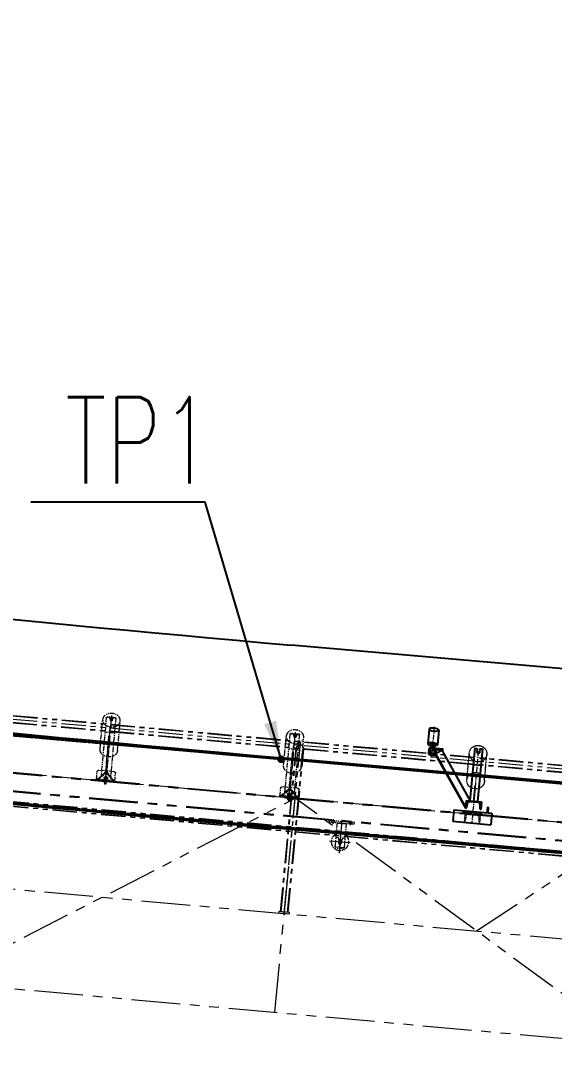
# Model space of a CAD drawing. Header units: millimetres. Extents: x -243837 to -5443, y 40 to 285140.
# Drawn here: x -116079 to -112601, y 108950 to 115614 of the extents above; entities that cross this region are included whole.
import ezdxf

# ---------------------------------------------------------------- set-up
doc = ezdxf.new("R2010")
doc.units = ezdxf.units.MM
for name, pattern in [('0', [0]), ('10326142$0$ELKABZEM', [4.001, 3, -0.5, 0.001, -0.5]), ('CENTER', [50.8, 31.75, -6.35, 6.35, -6.35]), ('CENTER2', [1.125, 0.75, -0.125, 0.125, -0.125]), ('HIDDEN', [0.375, 0.25, -0.125]), ('PHANTOM', [63.5, 31.75, -6.35, 6.35, -6.35, 6.35, -6.35]), ('PHANTOM2', [1.25, 0.625, -0.125, 0.125, -0.125, 0.125, -0.125])]:
    doc.linetypes.add(name, pattern=pattern)
doc.layers.add('0-45-GRID MARKS', color=6, linetype='Continuous')
doc.layers.add('DWG', color=7, linetype='Continuous')
for name, color, linetype, lineweight in [('CEN', 1, 'CENTER', 9), ('HID', 2, 'HIDDEN', 5), ('OBJECT R', 3, 'Continuous', 25), ('PHA', 8, 'PHANTOM2', 0), ('PHANTAM', 21, 'PHANTOM', 0), ('phantom', 4, 'PHANTOM', 5), ('R-OBJECT', 2, 'Continuous', 20)]:
    doc.layers.add(name, color=color, linetype=linetype, lineweight=lineweight)
doc.styles.add('KA', font='romans.shx', dxfattribs={"width": 0.7})
doc.dimstyles.new('KAT', dxfattribs={"dimscale": 125, "dimtxt": 2.5, "dimasz": 2, "dimexe": 1, "dimexo": 0.06, "dimgap": 0.5, "dimtad": 1, "dimdec": 0, "dimzin": 0, "dimdsep": 46, "dimtxsty": 'KA', "dimcen": 1.5, "dimclrd": 1, "dimclre": 1, "dimclrt": 4, "dimadec": 0, "dimazin": 0, "dimtfac": 1, "dimtdec": 0, "dimtmove": 0, "dimatfit": 2, "dimfxl": 1.5, "dimtolj": 1, "dimtzin": 0, "dimarcsym": 0})
doc.dimstyles.new('rakesh', dxfattribs={"dimscale": 160, "dimtxt": 2.5, "dimasz": 1, "dimexe": 0.8, "dimexo": 0.8, "dimgap": 1, "dimtad": 1, "dimdec": 0, "dimzin": 0, "dimdsep": 46, "dimtxsty": 'KA', "dimblk": 'OBLIQUE', "dimcen": 1.5, "dimclrd": 1, "dimclre": 1, "dimclrt": 2, "dimadec": 0, "dimazin": 0, "dimtfac": 1, "dimtdec": 0, "dimtmove": 0, "dimatfit": 2, "dimfxl": 0, "dimtolj": 1, "dimtzin": 0, "dimlwd": -1, "dimlwe": -1, "dimarcsym": 1})
doc.dimstyles.new('rakesh$0', dxfattribs={"dimscale": 160, "dimtxt": 2.5, "dimasz": 1, "dimexe": 0.8, "dimexo": 0.8, "dimgap": 1, "dimtad": 1, "dimdec": 0, "dimzin": 0, "dimdsep": 46, "dimtxsty": 'KA', "dimblk": 'OBLIQUE', "dimcen": 1.5, "dimclrd": 1, "dimclre": 1, "dimclrt": 2, "dimadec": 0, "dimazin": 0, "dimtfac": 1, "dimtdec": 0, "dimtmove": 0, "dimatfit": 2, "dimfxl": 1, "dimtolj": 1, "dimtzin": 0, "dimlwd": -1, "dimlwe": -1, "dimarcsym": 1})

# ---------------------------------------------------------------- blocks, each defined once
blk = doc.blocks.new('_Oblique')
at = {"color": 0, "linetype": 'ByBlock', "lineweight": -2}
blk.add_line((-0.5, -0.5), (0.5, 0.5), dxfattribs=at)
blk = doc.blocks.new('*D224')
at = {"layer": 'DEFPOINTS', "color": 0, "ltscale": 10, "transparency": 16777216}
for p in [(-106760.2, 129714.9), (-190510.6, 125814.8, -169.4), (-106760.2, 110177.3)]:
    blk.add_point(p, dxfattribs=at)
at = {"layer": 'R-OBJECT', "color": 1, "ltscale": 10, "transparency": 16777216}
for p, q in [((-190510.6, 125942.8), (-190510.6, 129906.9)), ((-106760.2, 110305.3), (-106760.2, 129906.9)), ((-190510.6, 129714.9), (-106760.2, 129714.9))]:
    blk.add_line(p, q, dxfattribs=at)
at = {"layer": 'R-OBJECT', "color": 1, "ltscale": 10, "transparency": 16777216, "xscale": 160, "yscale": 160, "zscale": 160, "rotation": 180}
blk.add_blockref('_Oblique', (-190510.6, 129714.9), dxfattribs=at)
at = {"layer": 'R-OBJECT', "color": 1, "ltscale": 10, "transparency": 16777216, "xscale": 160, "yscale": 160, "zscale": 160}
blk.add_blockref('_Oblique', (-106760.2, 129714.9), dxfattribs=at)
at = {"layer": 'R-OBJECT', "color": 2, "ltscale": 10, "transparency": 16777216, "insert": (-148635.4, 130179.7), "char_height": 400, "attachment_point": 5, "style": 'KA'}
blk.add_mtext('\\A1;83750 (HORIZONTAL PULLEY CRS.)', dxfattribs=at)
blk = doc.blocks.new('*D228')
at = {"layer": 'DEFPOINTS', "color": 0, "ltscale": 10, "transparency": 16777216}
for p in [(-191009.9, 127989.4), (-191009.9, 115545.1, -13.1), (-108009.9, 113403.9)]:
    blk.add_point(p, dxfattribs=at)
at = {"layer": 'R-OBJECT', "color": 1, "ltscale": 10, "transparency": 16777216}
for p, q in [((-191009.9, 115673.1), (-191009.9, 128181.4)), ((-108009.9, 113531.9), (-108009.9, 128181.4)), ((-108009.9, 127989.4), (-191009.9, 127989.4))]:
    blk.add_line(p, q, dxfattribs=at)
at = {"layer": 'R-OBJECT', "color": 1, "ltscale": 10, "transparency": 16777216, "xscale": 160, "yscale": 160, "zscale": 160, "rotation": 180}
blk.add_blockref('_Oblique', (-191009.9, 127989.4), dxfattribs=at)
at = {"layer": 'R-OBJECT', "color": 1, "ltscale": 10, "transparency": 16777216, "xscale": 160, "yscale": 160, "zscale": 160}
blk.add_blockref('_Oblique', (-108009.9, 127989.4), dxfattribs=at)
at = {"layer": 'R-OBJECT', "color": 2, "ltscale": 10, "transparency": 16777216, "insert": (-149509.9, 128349.4), "char_height": 400, "attachment_point": 5, "style": 'KA'}
blk.add_mtext('\\A1;83000', dxfattribs=at)
blk = doc.blocks.new('A$C423A7F94')
at = {"layer": 'PHANTAM', "ltscale": 10}
for p, q in [((-4520.3, 777.6, 0), (-2189.7, 1972.8, 0)), ((-2323.1, 579.2, 0), (-2189.7, 1972.8, 0)), ((0, 369.3, 0), (-2189.7, 1972.8, 0)), ((-1008.8, 1108.1, 0), (0, 1775, 0))]:
    blk.add_line(p, q, dxfattribs=at)
at = {"layer": 'PHANTAM', "ltscale": 10, "elevation": 0}
for points in [[(-17796.1, 4041.3), (-13105.6, 3260.5), (-8749.2, 2660.8), (-4379.3, 2170.6), (0, 1775)], [(-17830.9, 3267.2), (-13218, 2513.8), (-8842.8, 1911.5), (-4455.4, 1419.4), (-67.9, 1023.1)], [(-17942.9, 2632), (-13314, 1876), (-8922.7, 1271.5), (-4520.3, 777.6), (0, 369.3)]]:
    blk.add_lwpolyline(points, dxfattribs=at)
blk = doc.blocks.new('A$C1B806FF8')
at = {"layer": 'PHANTAM', "ltscale": 5}
for p, q in [((-4346.6, 1472.3, 0), (118.4, 1068.7, 0)), ((-4346.2, 1475.8, 0), (118.7, 1072.3, 0)), ((-4344.1, 1496.1, 0), (120.5, 1092.6, 0)), ((-4342, 1516.4, 0), (122.3, 1112.9, 0)), ((-4341.6, 1520, 0), (122.7, 1116.5, 0)), ((-2285.8, 213.8, 0), (-2183.9, 1276.9, 0)), ((-2282.2, 213.4, 0), (-2179.2, 1288.4, 0)), ((-2261.6, 203.4, 0), (-2154.5, 1322.3, 0)), ((-2239.6, 209.3, 0), (-2136.6, 1284.4, 0)), ((-2236, 209, 0), (-2134.2, 1272.1, 0)), ((-4402.1, 933.1, 0), (-16.9, 536.8, 0)), ((-4401.8, 935.7, 0), (-16.7, 539.4, 0)), ((-4400.5, 949, 0), (-15.7, 552.7, 0)), ((-4399.1, 962.4, 0), (-14.7, 566.1, 0)), ((-4398.8, 964.9, 0), (-14.5, 568.7, 0))]:
    blk.add_line(p, q, dxfattribs=at)
at = {"layer": 'PHANTAM', "ltscale": 5, "elevation": 0}
blk.add_lwpolyline([(-2226, 208), (-2295.7, 214.7), (-2296.5, 206.7), (-2226.8, 200.1)], close=True, dxfattribs=at)
at = {"layer": 'PHANTAM', "ltscale": 5}
blk.add_arc((-2159.2, 1273.5, 0), 25, 356.867, 172.19044, dxfattribs=at)
blk = doc.blocks.new('A$C516630c2')
at = {"layer": 'CEN', "linetype": 'CENTER', "ltscale": 5}
for p, q in [((-596.9, -18.4), (-596.9, 76.9)), ((-593.9, -374.5), (-593.9, -4.2))]:
    blk.add_line(p, q, dxfattribs=at)
at = {"layer": 'phantom'}
for p, q in [((-654, -147.5), (-654, 46.5)), ((-623.9, 64.9), (-623.9, -285.7)), ((-604.1, 45.4), (-604.1, 64.9)), ((-589.6, 64.9), (-589.6, 45.4)), ((-563.9, -285.7), (-563.9, 64.9)), ((-539.7, -147.5), (-539.7, 46.5)), ((-623.9, -36.2), (-563.9, -36.2)), ((-653.9, -351.1), (-653.9, -296.1)), ((-643.9, -286.1), (-543.9, -286.1)), ((-533.9, -351.1), (-533.9, -296.1)), ((-653.9, -351.1), (-533.9, -351.1)), ((-599.9, -364.8), (-599.9, -351.1)), ((-587.9, -364.8), (-587.9, -351.1))]:
    blk.add_line(p, q, dxfattribs=at)
at = {"layer": 'phantom', "color": 0}
blk.add_line((-623.9, 64.9), (-563.9, 64.9), dxfattribs=at)
at = {"layer": 'phantom', "ltscale": 0.2}
for p, q in [((-623.9, 60.9), (-604.1, 60.9)), ((-589.6, 60.9), (-563.9, 60.9))]:
    blk.add_line(p, q, dxfattribs=at)
at = {"layer": 'phantom', "color": 1, "linetype": 'CENTER2'}
for p, q in [((-610.5, 53.3), (-583.3, 53.3)), ((-609.8, -331.1), (-578, -331.1))]:
    blk.add_line(p, q, dxfattribs=at)
at = {"layer": 'phantom', "ltscale": 0.5}
for p, q in [((-597.9, -293.5), (-597.9, -58.3)), ((-597.9, -58.3), (-589.9, -58.3)), ((-589.9, -293.5), (-589.9, -58.3)), ((-593.9, -289.9), (-646.9, -342.9)), ((-540.8, -342.9), (-593.9, -289.9)), ((-653.9, -345.1), (-533.9, -345.1))]:
    blk.add_line(p, q, dxfattribs=at)
at = {"layer": 'phantom', "color": 1, "linetype": 'CENTER'}
blk.add_line((-606.4, -331.1), (-581.4, -331.1), dxfattribs=at)
at = {"layer": 'phantom', "linetype": 'HIDDEN'}
for p, q in [((-599.9, -351.1), (-599.9, -331.1)), ((-587.9, -351.1), (-587.9, -331.1))]:
    blk.add_line(p, q, dxfattribs=at)
at = {"layer": 'phantom', "ltscale": 0.5}
blk.add_lwpolyline([(-541.6, -343.6), (-540.8, -342.9), (-541.6, -343.6, -0.414214), (-548.6, -343.6), (-587.5, -304.7, 0.414214), (-600.2, -304.7), (-639.1, -343.6, -0.414214), (-646.2, -343.6), (-646.9, -342.9)], format="xyb", dxfattribs=at)
blk.add_lwpolyline([(-623.9, -286.1), (-623.9, -319.9), (-593.9, -289.9), (-563.9, -319.9), (-563.9, -286.1)], dxfattribs=at)
blk.add_lwpolyline([(-602.5, -336.1), (-593.9, -341.1), (-585.2, -336.1), (-585.2, -326.1), (-593.9, -321.1), (-602.5, -326.1)], close=True, dxfattribs=at)
for radius in [8.66, 7]:
    blk.add_circle((-593.9, -331.1), radius, dxfattribs=at)
at = {"layer": 'phantom'}
for centre in [(-593.9, -331.1), (-593.9, -364.8)]:
    blk.add_circle(centre, 6, dxfattribs=at)
for centre, radius, start, end in [((-596.9, 50.1), 8.66, 213.15879, 326.84121), ((-643.9, -296.1), 10, 90, 180), ((-593.9, -331.1), 5, 160.027, 105.04167), ((-543.9, -296.1), 10, 0, 90)]:
    blk.add_arc(centre, radius, start, end, dxfattribs=at)
blk.add_ellipse((-596.9, 46.5), major_axis=(-57.2, 0), ratio=0.770678, dxfattribs=at)
blk.add_ellipse((-596.9, -147.5), major_axis=(-57.2, 0), ratio=0.805134, start_param=0, end_param=3.141593, dxfattribs=at)
blk = doc.blocks.new('A$Cd12bcff8')
for p, q in [((-272, 372.7), (-238, 396)), ((-272, 358), (-50, 33.8)), ((-237.4, 396), (-25, 85.8)), ((-50, 83.8), (50, 83.8)), ((-50, 83.8), (-50, 33.8)), ((-41, 71.1), (-44.5, 37.9)), ((-32, 79.1), (32, 79.1)), ((41, 71.1), (44.5, 37.9)), ((50, 83.8), (50, 33.8)), ((-125, 16), (-125, -59)), ((-125, 16), (125, 16)), ((-58, 0), (-58, 8)), ((-48.9, 33.8), (-50, 33.8)), ((50, 33.8), (48.9, 33.8)), ((58, 0), (58, 8)), ((125, 16), (125, -59)), ((-125, -59), (125, -59))]:
    blk.add_line(p, q)
for centre, radius, start, end in [((-32, 70.1), 9, 90, 174), ((32, 70.1), 9, 6, 90), ((-48.9, 38.3), 4.5, 270, 354), ((48.9, 38.3), 4.5, 186, 270)]:
    blk.add_arc(centre, radius, start, end)
at = {"layer": 'CEN'}
for p, q in [((-300, 541.5), (-300, 349.4)), ((-13.5, 409.8), (14.4, 409.8)), ((0, 409.8), (0, -61.1))]:
    blk.add_line(p, q, dxfattribs=at)
at = {"layer": 'DWG'}
for p, q in [((-331.5, 524.5), (-331.5, 428.5)), ((-268.5, 524.5), (-268.5, 428.5)), ((-312.7, 436.4), (-312.7, 362.9)), ((-287.3, 436.4), (-287.3, 362.9)), ((-280, 358), (-280, 404)), ((-280, 404), (-231.9, 404)), ((-272, 358), (-272, 404)), ((-231.9, 404), (-231.9, 396)), ((-320, 362.9), (-320, 395.2)), ((-272, 358), (-280, 358)), ((-272, 396), (-231.9, 396)), ((-25, 321.4), (25, 321.4))]:
    blk.add_line(p, q, dxfattribs=at)
at = {"layer": 'DWG', "color": 0}
for p, q in [((-25, 427.7), (-9.2, 427.7)), ((-25, 427.6), (-25, 83.8)), ((-9.2, 427.6), (-9.2, 400.7)), ((9.2, 427.7), (25, 427.7)), ((9.2, 427.6), (9.2, 400.7)), ((25, 427.6), (25, 83.8))]:
    blk.add_line(p, q, dxfattribs=at)
at = {"layer": 'DWG'}
blk.add_lwpolyline([(100, 16), (100, 50), (92, 50), (92, 16)], dxfattribs=at)
for centre, radius, start, end in [((-314, 395.2), 6, 112.55447, 180), ((-300, 361.5), 42.5, 67.44553, 112.55447), ((-286, 395.2), 6, 0, 67.44553), ((-317, 362.9), 3, 108.31065, 251.68935), ((-300, 292), 76, 76.43784, 103.67465), ((-300, 433.9), 76, 256.32535, 283.56216), ((-283, 362.9), 3, 286.03936, 73.96064)]:
    blk.add_arc(centre, radius, start, end, dxfattribs=at)
at = {"layer": 'DWG', "color": 0}
blk.add_arc((0, 409.1), 12.5, 222.26858, 317.73142, dxfattribs=at)
at = {"layer": 'DWG', "extrusion": (0, 0, -1)}
for centre in [(-300, 524.5), (-300, 428.5)]:
    blk.add_ellipse(centre, major_axis=(-31.5, 0), ratio=0.292208, dxfattribs=at)
at = {"layer": 'DWG'}
blk.add_ellipse((-300, 428.5), major_axis=(-12.7, 0), ratio=0.122702, start_param=3.141593, end_param=6.283185, dxfattribs=at)
blk.add_ellipse((-300, 362.9), major_axis=(-12.7, 0), ratio=0.122702, dxfattribs=at)
at = {"layer": 'HID'}
for p, q in [((-272, 368.6), (-50, 44.5)), ((58, 8), (-58, 8)), ((58, 0), (-58, 0)), ((-50, 0), (-50, -50)), ((-50, -50), (-48.9, -50)), ((-41, -12.8), (-44.5, -46)), ((-32, -4.7), (32, -4.7)), ((41, -12.8), (44.5, -46)), ((50, -50), (48.9, -50)), ((50, 0), (50, -50))]:
    blk.add_line(p, q, dxfattribs=at)
blk.add_lwpolyline([(-3, 83.8), (3, 83.8), (3, 183.8), (-3, 183.8)], close=True, dxfattribs=at)
for centre, radius, start, end in [((-48.9, -45.5), 4.5, 270, 354), ((-32, -13.7), 9, 90, 174), ((32, -13.7), 9, 6, 90), ((48.9, -45.5), 4.5, 186, 270)]:
    blk.add_arc(centre, radius, start, end, dxfattribs=at)
blk.add_ellipse((-300, 394), major_axis=(-12.9, 0), ratio=0.5, start_param=3.141593, end_param=6.283185, dxfattribs=at)
at = {"layer": 'HID', "extrusion": (0, 0, -1)}
blk.add_ellipse((-300, 394), major_axis=(-12.9, 0), ratio=0.5, start_param=3.141593, end_param=6.283185, dxfattribs=at)
at = {"layer": 'PHA'}
for p, q in [((-57.1, 222.7), (-57.1, 394.1)), ((57.2, 222.7), (57.2, 394.1))]:
    blk.add_line(p, q, dxfattribs=at)
for centre in [(0, 394.1), (0, 217.1)]:
    blk.add_ellipse(centre, major_axis=(-57.1, 0), ratio=0.936892, dxfattribs=at)
blk = doc.blocks.new('A$Cd3488dc2')
at = {"layer": 'phantom'}
h = blk.add_hatch(dxfattribs=at)
h.set_pattern_fill('ANSI31', color=256, scale=12, style=0)
h.set_pattern_definition([(45, (-19335.906, -507.9576), (-1.06066017, 1.06066017), [])])
h.paths.add_polyline_path([(140.7, -269), (110.7, -269), (110.7, -272), (140.7, -272)])
h.paths.add_polyline_path([(170.7, -269), (140.7, -269), (140.7, -272), (170.7, -272)])
at = {"layer": 'CEN', "linetype": 'CENTER', "ltscale": 5}
for p, q in [((140.7, -247.3, -933251.8), (140.7, -464.8, -933251.8)), ((72.3, -391.1, -933251.8), (206.7, -391.1, -933251.8))]:
    blk.add_line(p, q, dxfattribs=at)
at = {"layer": 'phantom'}
for p, q in [((74.2, -259, -933251.8), (74.2, -269, -933251.8)), ((83.2, -249, -933251.8), (83.2, -279, -933251.8)), ((92.2, -259, -933251.8), (92.2, -269, -933251.8)), ((189.2, -259, -933251.8), (189.2, -269, -933251.8)), ((198.2, -249, -933251.8), (198.2, -279, -933251.8)), ((207.2, -259, -933251.8), (207.2, -269, -933251.8)), ((110.7, -269, -933251.8), (110.7, -436.4, -933251.8)), ((170.7, -269, -933251.8), (170.7, -436.4, -933251.8)), ((127.7, -366.1, -933251.8), (110.7, -366.1, -933251.8)), ((127.7, -366.1, -933251.8), (127.7, -376.1, -933251.8)), ((131.5, -376.1, -933251.8), (127.7, -376.1, -933251.8)), ((131.5, -376.1, -933251.8), (131.5, -402, -933251.8)), ((132.7, -384.1, -933251.8), (132.7, -398.2, -933251.8)), ((148.7, -384.1, -933251.8), (148.7, -398.2, -933251.8)), ((150, -376.1, -933251.8), (150, -402, -933251.8)), ((153.7, -376.1, -933251.8), (150, -376.1, -933251.8)), ((153.7, -366.1, -933251.8), (153.7, -376.1, -933251.8)), ((170.7, -366.1, -933251.8), (153.7, -366.1, -933251.8)), ((170.7, -428.4, -933251.8), (110.7, -428.4, -933251.8)), ((170.7, -436.4, -933251.8), (110.7, -436.4, -933251.8)), ((139.2, -406.1, -933251.8), (139.2, -428.4, -933251.8)), ((142.2, -406.1, -933251.8), (139.2, -406.1, -933251.8)), ((142.2, -406.1, -933251.8), (142.2, -428.4, -933251.8))]:
    blk.add_line(p, q, dxfattribs=at)
at = {"layer": 'phantom', "elevation": -933251.8}
blk.add_lwpolyline([(58.2, -259), (58.2, -269), (223.2, -269), (223.2, -259)], close=True, dxfattribs=at)
at = {"layer": 'phantom'}
for centre, radius, start, end in [((140.7, -391.1, -933251.8), 57.1, 121.61896, 58.29129), ((140.7, -384.1, -933251.8), 8, 0, 180), ((140.7, -398.2, -933251.8), 8, 180, 0), ((140.7, -393.6, -933251.8), 12.5, 222.26858, 317.73142)]:
    blk.add_arc(centre, radius, start, end, dxfattribs=at)
for points in [[(107.7, -269, -933251.8), (110.7, -272, -933251.8), (110.7, -269, -933251.8)], [(173.7, -269, -933251.8), (170.7, -272, -933251.8), (170.7, -269, -933251.8)]]:
    blk.add_solid(points, dxfattribs=at)
blk = doc.blocks.new('*D267')
at = {"layer": 'DEFPOINTS', "color": 0, "ltscale": 10, "transparency": 16777216}
for p in [(-99129.9, 285140), (-118071.6, 111168.1)]:
    blk.add_point(p, dxfattribs=at)
at = {"layer": 'R-OBJECT', "color": 1, "ltscale": 10, "transparency": 16777216}
blk.add_line((-117727.6, 114327.7), (-118071.6, 111168.1), dxfattribs=at)
at = {"layer": 'R-OBJECT', "color": 1, "ltscale": 10, "transparency": 16777216, "xscale": 160, "yscale": 160, "zscale": 160, "rotation": 263.7862272517605}
blk.add_blockref('_Oblique', (-118071.6, 111168.1), dxfattribs=at)
at = {"layer": 'R-OBJECT', "color": 2, "ltscale": 10, "transparency": 16777216, "insert": (-118199.5, 113319.5), "char_height": 400, "attachment_point": 5, "rotation": 83.78623, "style": 'KA'}
blk.add_mtext('\\A1;R175000', dxfattribs=at)
blk = doc.blocks.new('*D397')
at = {"layer": 'DEFPOINTS', "color": 0, "ltscale": 10, "transparency": 16777216}
for p in [(-99129.9, 285140), (-130317, 112941.4)]:
    blk.add_point(p, dxfattribs=at)
at = {"layer": 'R-OBJECT', "color": 1, "ltscale": 10, "transparency": 16777216}
blk.add_line((-129734.3, 116158.5), (-130317, 112941.4), dxfattribs=at)
at = {"layer": 'R-OBJECT', "color": 1, "ltscale": 10, "transparency": 16777216, "xscale": 160, "yscale": 160, "zscale": 160, "rotation": 259.7343612702829}
blk.add_blockref('_Oblique', (-130317, 112941.4), dxfattribs=at)
at = {"layer": 'R-OBJECT', "color": 2, "ltscale": 10, "transparency": 16777216, "insert": (-130276.3, 115186.1), "char_height": 400, "attachment_point": 5, "rotation": 79.73436, "style": 'KA'}
blk.add_mtext('\\A1;R175000', dxfattribs=at)

msp = doc.modelspace()

# ---------------------------------------------------------------- linework, layer by layer
at = {"color": 1, "linetype": '10326142$0$ELKABZEM'}
msp.add_line((-114382.11, 110805.95), (-125808.57, 111805.63), dxfattribs=at)
at = {"color": 7, "linetype": '0'}
msp.add_line((-111888.36, 111336.61), (-114317.09, 111549.1), dxfattribs=at)
at = {"const_width": 25, "elevation": 0}
msp.add_lwpolyline([(-114394.61, 110805.95, 1), (-114369.61, 110805.95, 1)], format="xyb", close=True, dxfattribs=at)
at = {"color": 7, "linetype": '0'}
msp.add_arc((-99129.86, 285140.02), 174254.01, 257.5, 265, dxfattribs=at)
at = {"layer": '0-45-GRID MARKS'}
for p, q in [((-106737.27, 110137.11), (-114382.11, 110805.95)), ((-106736.4, 110147.07), (-114381.24, 110815.91)), ((-108015.54, 109807.26), (-114420.46, 110367.62)), ((-108016.4, 109797.3), (-114421.33, 110357.66))]:
    msp.add_line(p, q, dxfattribs=at)
for radius in [174990, 175000, 175450, 175440]:
    msp.add_arc((-99129.86, 285140.02), radius, 257.5, 265, dxfattribs=at)
at = {"layer": 'PHANTAM', "ltscale": 10}
for points in [[(-111510.7, 110297.75), (-116480.31, 110744.85), (-120850.41, 111235.21), (-125207.01, 111834.95), (-129546.77, 112543.74)], [(-111510.16, 110303.73), (-116479.71, 110750.82), (-120849.67, 111241.16), (-125206.12, 111840.88), (-129545.81, 112549.66)], [(-111520.83, 110185.21), (-116491.68, 110632.42), (-120864.42, 111123.07), (-125223.82, 111723.2), (-129564.99, 112432.21)], [(-111521.37, 110179.23), (-116492.28, 110626.45), (-120865.16, 111117.12), (-125224.72, 111717.27), (-129565.96, 112426.29)]]:
    msp.add_lwpolyline(points, dxfattribs=at)
at = {"layer": 'R-OBJECT', "ltscale": 10}
msp.add_circle((-114382.11, 110805.95), 19, dxfattribs=at)

# ---------------------------------------------------------------- block references
at = {"rotation": 354.8589209308724}
msp.add_blockref('A$Cd12bcff8', (-113134.7, 110449.88, -23.65), dxfattribs=at)
at = {"layer": 'OBJECT R', "xscale": -1}
for p, rotation in [((-116085.03, 111067.83), 354.8589266601617), ((-114889.86, 110960.31, -23.65), 354.8591168930805)]:
    msp.add_blockref('A$C516630c2', p, dxfattribs=dict(at, rotation=rotation))
at = {"layer": 'OBJECT R', "rotation": 355.0582399998631}
msp.add_blockref('A$Cd3488dc2', (-114104.47, 110671.16, 933225.67), dxfattribs=at)
at = {"layer": 'R-OBJECT', "ltscale": 10}
for name, p in [('A$C1B806FF8', (-112100.16, 109600.28)), ('A$C423A7F94', (-112100.16, 108580.35, 0))]:
    msp.add_blockref(name, p, dxfattribs=at)

# ---------------------------------------------------------------- texts
at = {"color": 2, "insert": (-114826.44, 112881.37, 0), "char_height": 562.5, "attachment_point": 6, "line_spacing_factor": 1.20048, "style": 'KA'}
msp.add_mtext('\\A1;TP1', dxfattribs=at)

# ---------------------------------------------------------------- dimensions: what is measured, and where the dimension line sits
at = {"layer": 'R-OBJECT', "ltscale": 10}
for mpoint, picture, middle in [((-130316.98, 112941.4), '*D397', (-129922.05, 115121.99)), ((-118071.56, 111168.15), '*D267', (-117841.57, 113280.56))]:
    dim = msp.add_radius_dim(center=(-99129.86, 285140.02), mpoint=mpoint, dimstyle='rakesh', override={"dimexe": 1.2, "dimatfit": 3, "dimfxl": 0.18}, dxfattribs=at)
    dim.commit()
    dim.dimension.update_dxf_attribs({"geometry": picture, "text_midpoint": middle, "dimtype": 164})
dim = msp.add_linear_dim(base=(-106760.16, 129714.92), p1=(-190510.55, 125814.78, -169.38), p2=(-106760.16, 110177.28), text='<> (HORIZONTAL PULLEY CRS.)', dimstyle='rakesh', override={"dimexe": 1.2, "dimfxl": 0.18}, dxfattribs=at)
dim.commit()
dim.dimension.update_dxf_attribs({"geometry": '*D224', "text_midpoint": (-148635.36, 130179.68)})
dim = msp.add_linear_dim(base=(-191009.94, 127989.44), p1=(-108009.94, 113403.92), p2=(-191009.94, 115545.14, -13.06), dimstyle='rakesh$0', override={"dimexe": 1.2, "dimfxl": 0.18}, dxfattribs=at)
dim.commit()
dim.dimension.update_dxf_attribs({"geometry": '*D228', "text_midpoint": (-149509.94, 128349.44)})

# ---------------------------------------------------------------- leaders
msp.add_leader([(-114382.11, 110805.95, 0), (-114876.32, 112478.87, 0), (-116010.89, 112478.87, 0)], dimstyle='KAT', override={"dimgap": 1, "dimtad": 0})

doc.saveas('drawing.dxf')
